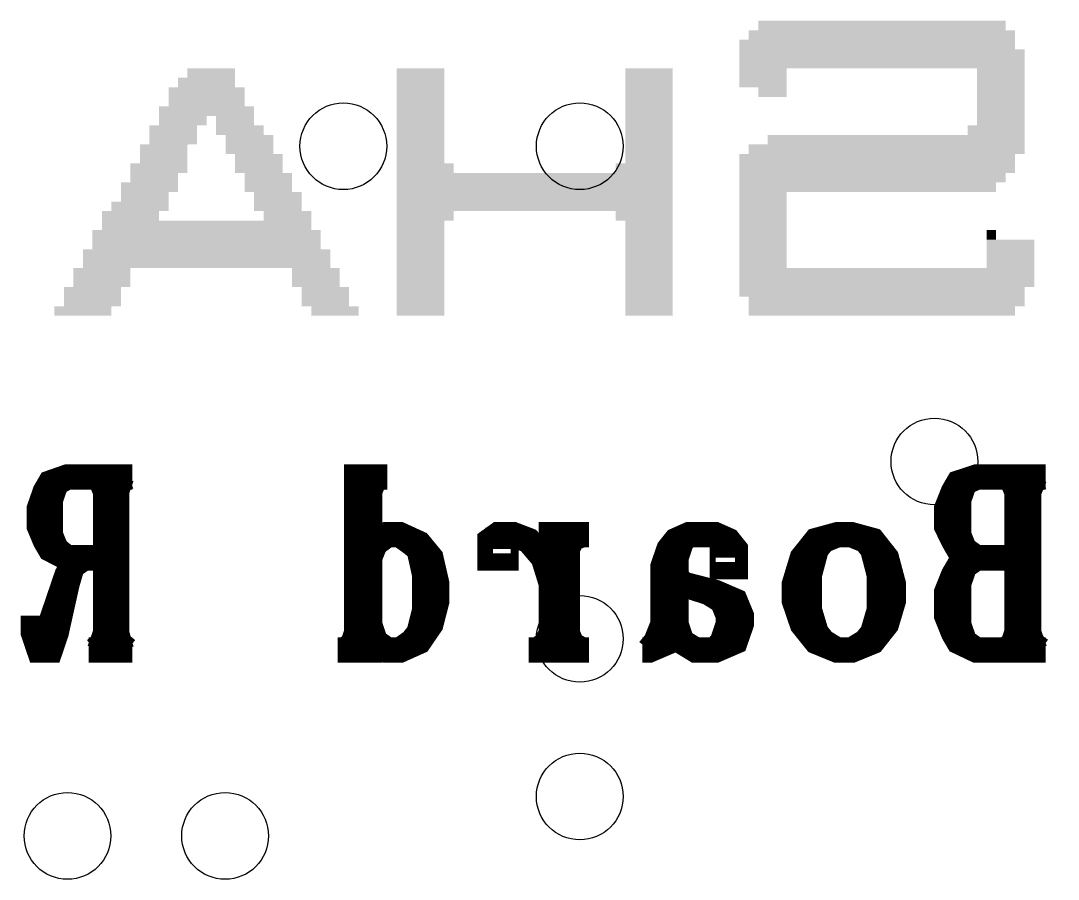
# Model space of a CAD drawing. Extents: x -2.6 to 72.5, y -0.1 to 95.
# Drawn here: x 32.95 to 39.54, y 22.73 to 28.17 of the extents above; entities that cross this region are included whole.
import ezdxf

# ---------------------------------------------------------------- set-up
doc = ezdxf.new("R2010")
doc.units = 0
doc.layers.get('0').update_dxf_attribs({"linetype": 'CONTINUOUS'})
doc.layers.add('03_ASSY2_GBR', color=1, linetype='CONTINUOUS')

# ---------------------------------------------------------------- blocks, each defined once
blk = doc.blocks.new('ROUND_139')
blk.add_circle((0, 0), 0.275)

msp = doc.modelspace()

# ---------------------------------------------------------------- linework, layer by layer
at = {"layer": '03_ASSY2_GBR', "const_width": 0.16093}
for points in [[(33.661, 25.276), (33.247, 25.276), (33.141, 25.239), (33.109, 25.184), (33.071, 25.075), (33.071, 24.965), (33.109, 24.874), (33.141, 24.819), (33.247, 24.764), (33.492, 24.764)], [(33.247, 25.276), (33.178, 25.239), (33.141, 25.13), (33.141, 24.91), (33.178, 24.819), (33.247, 24.764)], [(33.423, 25.276), (33.492, 25.239)], [(33.454, 25.276), (33.492, 25.184)], [(33.492, 25.276), (33.492, 24.179)], [(33.561, 25.276), (33.561, 24.179)], [(33.63, 25.276), (33.561, 25.239)], [(33.592, 25.276), (33.561, 25.184)], [(35.166, 25.276), (35.166, 24.179), (34.965, 24.179)], [(35.279, 25.276), (35.084, 25.276), (35.084, 24.179)], [(35.241, 25.276), (35.166, 25.239)], [(35.203, 25.276), (35.166, 25.184)], [(39.455, 25.276), (39.016, 25.276), (38.903, 25.239), (38.871, 25.184), (38.827, 25.075), (38.827, 24.965), (38.871, 24.874), (38.903, 24.819), (39.016, 24.764)], [(39.016, 25.276), (38.94, 25.239), (38.903, 25.13), (38.903, 24.91), (38.94, 24.819), (39.016, 24.764)], [(39.198, 25.276), (39.273, 25.239)], [(39.235, 25.276), (39.273, 25.184)], [(39.273, 25.276), (39.273, 24.179)], [(39.348, 25.276), (39.348, 24.179)], [(39.424, 25.276), (39.348, 25.239)], [(39.386, 25.276), (39.348, 25.184)], [(33.523, 25.239), (33.523, 24.233)], [(35.122, 25.239), (35.122, 24.233)], [(39.311, 25.239), (39.311, 24.233)], [(33.141, 25.184), (33.109, 25.075), (33.109, 24.965), (33.141, 24.874)], [(38.903, 25.184), (38.871, 25.075), (38.871, 24.965), (38.903, 24.874)], [(35.166, 24.764), (35.203, 24.855), (35.279, 24.91), (35.36, 24.91), (35.48, 24.855), (35.555, 24.764), (35.593, 24.599), (35.593, 24.49), (35.555, 24.343), (35.48, 24.233), (35.36, 24.179), (35.279, 24.179), (35.203, 24.233), (35.166, 24.343)], [(35.36, 24.91), (35.436, 24.855), (35.48, 24.819), (35.517, 24.654), (35.517, 24.435), (35.48, 24.288), (35.436, 24.233), (35.36, 24.179)], [(35.981, 24.819), (35.981, 24.874), (36.031, 24.874), (36.031, 24.764), (35.931, 24.764), (35.931, 24.874), (35.981, 24.91), (36.081, 24.91), (36.175, 24.874), (36.269, 24.764), (36.32, 24.599)], [(36.558, 24.91), (36.32, 24.91), (36.32, 24.179)], [(36.37, 24.874), (36.37, 24.233)], [(36.42, 24.91), (36.42, 24.179)], [(36.514, 24.91), (36.42, 24.874)], [(36.464, 24.91), (36.42, 24.819)], [(37.191, 24.91), (37.147, 24.874), (37.11, 24.764), (37.11, 24.343), (37.066, 24.233), (36.94, 24.179), (36.896, 24.179)], [(37.442, 24.764), (37.442, 24.819), (37.405, 24.819), (37.405, 24.709), (37.486, 24.709), (37.486, 24.819), (37.442, 24.874), (37.361, 24.91), (37.191, 24.91), (37.11, 24.874), (37.066, 24.819), (37.028, 24.709), (37.028, 24.343), (36.984, 24.233), (36.94, 24.179)], [(38.226, 24.91), (38.358, 24.874), (38.445, 24.764), (38.489, 24.599), (38.489, 24.49), (38.445, 24.343), (38.358, 24.233), (38.226, 24.179), (38.132, 24.179), (38, 24.233), (37.912, 24.343), (37.862, 24.49), (37.862, 24.599), (37.912, 24.764), (38, 24.874), (38.132, 24.91), (38.226, 24.91)], [(38.132, 24.179), (38.044, 24.233), (38, 24.288), (37.956, 24.435), (37.956, 24.654), (38, 24.819), (38.044, 24.874), (38.132, 24.91)], [(38.226, 24.91), (38.314, 24.874), (38.358, 24.819), (38.401, 24.654), (38.401, 24.435), (38.358, 24.288), (38.314, 24.233), (38.226, 24.179)], [(37.11, 24.819), (37.066, 24.709), (37.066, 24.343), (37.028, 24.233)], [(33.354, 24.764), (33.279, 24.709), (33.247, 24.599), (33.178, 24.288), (33.141, 24.179), (33.071, 24.179), (33.034, 24.288), (33.034, 24.398)], [(35.517, 24.764), (35.555, 24.654), (35.555, 24.435), (35.517, 24.343)], [(37.956, 24.343), (37.912, 24.435), (37.912, 24.654), (37.956, 24.764)], [(38.401, 24.764), (38.445, 24.654), (38.445, 24.435), (38.401, 24.343)], [(39.273, 24.764), (39.016, 24.764), (38.903, 24.709), (38.871, 24.654), (38.827, 24.544), (38.827, 24.398), (38.871, 24.288), (38.903, 24.233), (39.016, 24.179), (39.455, 24.179)], [(39.016, 24.764), (38.94, 24.709), (38.903, 24.599), (38.903, 24.343), (38.94, 24.233), (39.016, 24.179)], [(33.279, 24.709), (33.247, 24.654), (33.141, 24.343), (33.109, 24.288), (33.071, 24.288), (33.034, 24.343)], [(37.11, 24.654), (37.147, 24.599), (37.361, 24.544), (37.486, 24.49), (37.524, 24.398), (37.524, 24.343), (37.486, 24.233), (37.361, 24.179), (37.235, 24.179), (37.147, 24.233), (37.11, 24.343)], [(38.903, 24.654), (38.871, 24.544), (38.871, 24.398), (38.903, 24.288)], [(37.147, 24.599), (37.317, 24.544), (37.405, 24.49), (37.442, 24.398), (37.442, 24.343), (37.405, 24.233), (37.361, 24.179)], [(37.442, 24.49), (37.486, 24.398), (37.486, 24.343), (37.442, 24.233)], [(33.178, 24.398), (33.141, 24.288), (33.109, 24.233), (33.071, 24.233)], [(33.492, 24.288), (33.454, 24.179)], [(33.561, 24.288), (33.592, 24.179)], [(35.084, 24.288), (35.047, 24.179)], [(36.32, 24.288), (36.269, 24.179)], [(36.42, 24.288), (36.464, 24.179)], [(39.273, 24.288), (39.235, 24.179)], [(39.348, 24.288), (39.386, 24.179)], [(33.492, 24.233), (33.423, 24.179)], [(33.561, 24.233), (33.63, 24.179)], [(35.084, 24.233), (35.009, 24.179)], [(36.32, 24.233), (36.226, 24.179)], [(36.42, 24.233), (36.514, 24.179)], [(39.273, 24.233), (39.198, 24.179)], [(39.348, 24.233), (39.424, 24.179)], [(33.661, 24.179), (33.385, 24.179)], [(36.558, 24.179), (36.175, 24.179)]]:
    msp.add_lwpolyline(points, dxfattribs=at)
at = {"layer": '03_ASSY2_GBR'}
for points in [[(37.63202, 28.170946), (37.632054, 28.17098), (39.20098, 28.170946), (39.200946, 28.17098)], [(37.63202, 28.170926), (37.63202, 28.170946), (39.201, 28.170926), (39.20098, 28.170946)], [(37.63202, 28.110128), (37.63202, 28.170926), (39.20098, 28.110128), (39.201, 28.170926)], [(37.632054, 28.17098), (37.632074, 28.171), (39.200946, 28.17098), (37.632074, 28.171)], [(37.57202, 28.109946), (37.572054, 28.10998), (39.26198, 28.109946), (39.261946, 28.10998)], [(37.57202, 28.109926), (37.57202, 28.109946), (39.262, 28.109926), (39.26198, 28.109946)], [(37.57202, 28.050128), (37.57202, 28.109926), (39.262, 28.050128), (39.262, 28.109926)], [(37.572054, 28.10998), (37.572074, 28.11), (39.261946, 28.10998), (39.201108, 28.11)], [(37.631892, 28.11), (37.63202, 28.110128), (39.201108, 28.11), (39.20098, 28.110128)], [(37.51202, 28.049946), (37.512054, 28.04998), (39.261998, 28.049946), (39.262, 28.04998)], [(37.51202, 27.990128), (37.51202, 28.049946), (39.26198, 27.990128), (39.261998, 28.049946)], [(37.512054, 28.04998), (37.512074, 28.05), (39.262, 28.04998), (39.262, 28.05)], [(37.571892, 28.05), (37.57202, 28.050128), (39.262, 28.05), (39.262, 28.050128)], [(37.51202, 27.99), (37.51202, 27.990128), (39.262108, 27.99), (39.26198, 27.990128)], [(37.51202, 27.98998), (37.51202, 27.99), (39.321946, 27.98998), (39.262108, 27.99)], [(37.51202, 27.989926), (37.51202, 27.98998), (39.322, 27.989926), (39.321946, 27.98998)], [(37.51202, 27.929), (37.51202, 27.989926), (39.322, 27.929), (39.322, 27.989926)], [(37.51202, 27.92898), (37.51202, 27.929), (39.322, 27.92898), (39.322, 27.929)], [(37.51202, 27.869), (37.51202, 27.92898), (39.322, 27.869), (39.322, 27.92898)], [(34.01102, 27.868946), (34.011054, 27.86898), (34.31298, 27.868946), (34.312946, 27.86898)], [(34.01102, 27.868926), (34.01102, 27.868946), (34.313, 27.868926), (34.31298, 27.868946)], [(34.01102, 27.809128), (34.01102, 27.868926), (34.313, 27.809128), (34.313, 27.868926)], [(34.011054, 27.86898), (34.011074, 27.869), (34.312946, 27.86898), (34.011074, 27.869)], [(35.33902, 27.868946), (35.339054, 27.86898), (35.64098, 27.868946), (35.640946, 27.86898)], [(35.33902, 27.868926), (35.33902, 27.868946), (35.641, 27.868926), (35.64098, 27.868946)], [(35.33902, 27.809), (35.33902, 27.868926), (35.641, 27.809), (35.641, 27.868926)], [(35.339054, 27.86898), (35.339074, 27.869), (35.640946, 27.86898), (35.339074, 27.869)], [(36.78802, 27.868946), (36.788054, 27.86898), (37.08898, 27.868946), (37.088946, 27.86898)], [(36.78802, 27.868926), (36.78802, 27.868946), (37.089, 27.868926), (37.08898, 27.868946)], [(36.78802, 27.809), (36.78802, 27.868926), (37.089, 27.809), (37.089, 27.868926)], [(36.788054, 27.86898), (36.788074, 27.869), (37.088946, 27.86898), (36.788074, 27.869)], [(37.51202, 27.86898), (37.51202, 27.869), (37.813128, 27.86898), (39.019892, 27.869)], [(37.51202, 27.868852), (37.51202, 27.86898), (37.813, 27.868852), (37.813128, 27.86898)], [(37.51202, 27.809), (37.51202, 27.868852), (37.813, 27.809), (37.813, 27.868852)], [(39.019912, 27.86898), (39.019892, 27.869), (39.322, 27.86898), (39.322, 27.869)], [(39.02002, 27.868872), (39.019912, 27.86898), (39.322, 27.868872), (39.322, 27.86898)], [(39.02002, 27.809), (39.02002, 27.868872), (39.322, 27.809), (39.322, 27.868872)], [(33.95102, 27.808946), (33.951054, 27.80898), (34.312998, 27.808946), (34.313, 27.80898)], [(33.95102, 27.748128), (33.95102, 27.808946), (34.31298, 27.748128), (34.312998, 27.808946)], [(33.951054, 27.80898), (33.951074, 27.809), (34.313, 27.80898), (34.313, 27.809)], [(34.010892, 27.809), (34.01102, 27.809128), (34.313, 27.809), (34.313, 27.809128)], [(35.33902, 27.80898), (35.33902, 27.809), (35.641, 27.80898), (35.641, 27.809)], [(35.33902, 27.748), (35.33902, 27.80898), (35.641, 27.748), (35.641, 27.80898)], [(36.78802, 27.80898), (36.78802, 27.809), (37.089, 27.80898), (37.089, 27.809)], [(36.78802, 27.748), (36.78802, 27.80898), (37.089, 27.748), (37.089, 27.80898)], [(37.51202, 27.80898), (37.51202, 27.809), (37.813, 27.80898), (37.813, 27.809)], [(37.51202, 27.748054), (37.51202, 27.80898), (37.813, 27.748054), (37.813, 27.80898)], [(39.02002, 27.80898), (39.02002, 27.809), (39.322, 27.80898), (39.322, 27.809)], [(39.02002, 27.748), (39.02002, 27.80898), (39.322, 27.748), (39.322, 27.80898)], [(33.89102, 27.747946), (33.891054, 27.74798), (34.37398, 27.747946), (34.373946, 27.74798)], [(33.89102, 27.747926), (33.89102, 27.747946), (34.374, 27.747926), (34.37398, 27.747946)], [(33.89102, 27.688), (33.89102, 27.747926), (34.374, 27.688), (34.374, 27.747926)], [(33.891054, 27.74798), (33.891074, 27.748), (34.373946, 27.74798), (34.313108, 27.748)], [(33.950892, 27.748), (33.95102, 27.748128), (34.313108, 27.748), (34.31298, 27.748128)], [(35.33902, 27.74798), (35.33902, 27.748), (35.641, 27.74798), (35.641, 27.748)], [(35.33902, 27.688), (35.33902, 27.74798), (35.641, 27.688), (35.641, 27.74798)], [(36.78802, 27.74798), (36.78802, 27.748), (37.089, 27.74798), (37.089, 27.748)], [(36.78802, 27.688), (36.78802, 27.74798), (37.089, 27.688), (37.089, 27.74798)], [(37.512074, 27.748), (37.51202, 27.748054), (37.813, 27.748), (37.813, 27.748054)], [(37.631912, 27.74798), (37.631892, 27.748), (37.813, 27.74798), (37.813, 27.748)], [(37.63202, 27.747872), (37.631912, 27.74798), (37.812998, 27.747872), (37.813, 27.74798)], [(37.63202, 27.688054), (37.63202, 27.747872), (37.81298, 27.688054), (37.812998, 27.747872)], [(39.02002, 27.74798), (39.02002, 27.748), (39.322, 27.74798), (39.322, 27.748)], [(39.02002, 27.688), (39.02002, 27.74798), (39.322, 27.688), (39.322, 27.74798)], [(33.89102, 27.68798), (33.89102, 27.688), (34.374, 27.68798), (34.374, 27.688)], [(33.89102, 27.628128), (33.89102, 27.68798), (34.37398, 27.628128), (34.374, 27.68798)], [(35.33902, 27.68798), (35.33902, 27.688), (35.641, 27.68798), (35.641, 27.688)], [(35.33902, 27.628), (35.33902, 27.68798), (35.641, 27.628), (35.641, 27.68798)], [(36.78802, 27.68798), (36.78802, 27.688), (37.089, 27.68798), (37.089, 27.688)], [(36.78802, 27.628), (36.78802, 27.68798), (37.089, 27.628), (37.089, 27.68798)], [(37.632074, 27.688), (37.63202, 27.688054), (37.812926, 27.688), (37.81298, 27.688054)], [(39.02002, 27.68798), (39.02002, 27.688), (39.322, 27.68798), (39.322, 27.688)], [(39.02002, 27.628), (39.02002, 27.68798), (39.322, 27.628), (39.322, 27.68798)], [(33.83002, 27.627946), (33.830054, 27.62798), (34.43398, 27.627946), (34.433946, 27.62798)], [(33.83002, 27.627926), (33.83002, 27.627946), (34.434, 27.627926), (34.43398, 27.627946)], [(33.83002, 27.567), (33.83002, 27.627926), (34.434, 27.567), (34.434, 27.627926)], [(33.830054, 27.62798), (33.830074, 27.628), (34.433946, 27.62798), (34.374108, 27.628)], [(33.890892, 27.628), (33.89102, 27.628128), (34.374108, 27.628), (34.37398, 27.628128)], [(35.33902, 27.62798), (35.33902, 27.628), (35.641, 27.62798), (35.641, 27.628)], [(35.33902, 27.567), (35.33902, 27.62798), (35.641, 27.567), (35.641, 27.62798)], [(36.78802, 27.62798), (36.78802, 27.628), (37.089, 27.62798), (37.089, 27.628)], [(36.78802, 27.567), (36.78802, 27.62798), (37.089, 27.567), (37.089, 27.62798)], [(39.02002, 27.62798), (39.02002, 27.628), (39.322, 27.62798), (39.322, 27.628)], [(39.02002, 27.567), (39.02002, 27.62798), (39.322, 27.567), (39.322, 27.62798)], [(33.83002, 27.56698), (33.83002, 27.567), (34.132128, 27.56698), (34.191892, 27.567)], [(33.83002, 27.566852), (33.83002, 27.56698), (34.132, 27.566852), (34.132128, 27.56698)], [(33.83002, 27.507128), (33.83002, 27.566852), (34.13198, 27.507128), (34.132, 27.566852)], [(34.191912, 27.56698), (34.191892, 27.567), (34.434, 27.56698), (34.434, 27.567)], [(34.19202, 27.566872), (34.191912, 27.56698), (34.433998, 27.566872), (34.434, 27.56698)], [(34.19202, 27.507128), (34.19202, 27.566872), (34.43398, 27.507128), (34.433998, 27.566872)], [(35.33902, 27.56698), (35.33902, 27.567), (35.641, 27.56698), (35.641, 27.567)], [(35.33902, 27.507), (35.33902, 27.56698), (35.641, 27.507), (35.641, 27.56698)], [(36.78802, 27.56698), (36.78802, 27.567), (37.089, 27.56698), (37.089, 27.567)], [(36.78802, 27.507), (36.78802, 27.56698), (37.089, 27.507), (37.089, 27.56698)], [(39.02002, 27.56698), (39.02002, 27.567), (39.322, 27.56698), (39.322, 27.567)], [(39.02002, 27.507128), (39.02002, 27.56698), (39.322, 27.507128), (39.322, 27.56698)], [(33.77002, 27.506946), (33.770054, 27.50698), (34.072094, 27.506946), (34.072128, 27.50698)], [(33.77002, 27.506852), (33.77002, 27.506946), (34.072, 27.506852), (34.072094, 27.506946)], [(33.77002, 27.447), (33.77002, 27.506852), (34.072, 27.447), (34.072, 27.506852)], [(33.77002, 27.44698), (33.77002, 27.447), (34.072, 27.44698), (34.072, 27.447)], [(33.77002, 27.386128), (33.77002, 27.44698), (34.07198, 27.386128), (34.072, 27.44698)], [(33.770054, 27.50698), (33.770074, 27.507), (34.072128, 27.50698), (34.131926, 27.507)], [(33.829892, 27.507), (33.829946, 27.507054), (34.131926, 27.507), (34.13198, 27.507054)], [(33.829946, 27.507054), (33.83002, 27.507128), (34.13198, 27.507054), (34.13198, 27.507128)], [(34.19202, 27.507), (34.19202, 27.507128), (34.434108, 27.507), (34.43398, 27.507128)], [(34.19202, 27.50698), (34.19202, 27.507), (34.493946, 27.50698), (34.434108, 27.507)], [(34.19202, 27.506926), (34.19202, 27.50698), (34.494, 27.506926), (34.493946, 27.50698)], [(34.19202, 27.447128), (34.19202, 27.506926), (34.49398, 27.447128), (34.494, 27.506926)], [(34.19202, 27.447054), (34.19202, 27.447128), (34.494054, 27.447054), (34.49398, 27.447128)], [(34.192074, 27.447), (34.19202, 27.447054), (34.494108, 27.447), (34.494054, 27.447054)], [(34.252912, 27.44698), (34.252892, 27.447), (34.554946, 27.44698), (34.494108, 27.447)], [(34.252966, 27.446926), (34.252912, 27.44698), (34.555, 27.446926), (34.554946, 27.44698)], [(34.25302, 27.446872), (34.252966, 27.446926), (34.555, 27.446872), (34.555, 27.446926)], [(34.25302, 27.386), (34.25302, 27.446872), (34.555, 27.386), (34.555, 27.446872)], [(35.33902, 27.50698), (35.33902, 27.507), (35.641, 27.50698), (35.641, 27.507)], [(35.33902, 27.447), (35.33902, 27.50698), (35.641, 27.447), (35.641, 27.50698)], [(35.33902, 27.44698), (35.33902, 27.447), (35.641, 27.44698), (35.641, 27.447)], [(35.33902, 27.386), (35.33902, 27.44698), (35.641, 27.386), (35.641, 27.44698)], [(36.78802, 27.50698), (36.78802, 27.507), (37.089, 27.50698), (37.089, 27.507)], [(36.78802, 27.447), (36.78802, 27.50698), (37.089, 27.447), (37.089, 27.50698)], [(36.78802, 27.44698), (36.78802, 27.447), (37.089, 27.44698), (37.089, 27.447)], [(36.78802, 27.386), (36.78802, 27.44698), (37.089, 27.386), (37.089, 27.44698)], [(37.69302, 27.446946), (37.693054, 27.44698), (39.322, 27.446946), (39.322, 27.44698)], [(37.69302, 27.386128), (37.69302, 27.446946), (39.322, 27.386128), (39.322, 27.446946)], [(37.693054, 27.44698), (37.693074, 27.447), (39.322, 27.44698), (39.322, 27.447)], [(38.959892, 27.447), (38.96002, 27.447128), (39.322, 27.447), (39.322, 27.447128)], [(38.96002, 27.506946), (38.960054, 27.50698), (39.322, 27.506946), (39.322, 27.50698)], [(38.96002, 27.447128), (38.96002, 27.506946), (39.322, 27.447128), (39.322, 27.506946)], [(38.960054, 27.50698), (38.960074, 27.507), (39.322, 27.50698), (39.322, 27.507)], [(39.019892, 27.507), (39.02002, 27.507128), (39.322, 27.507), (39.322, 27.507128)], [(33.71002, 27.385946), (33.710054, 27.38598), (34.011094, 27.385946), (34.011128, 27.38598)], [(33.71002, 27.385852), (33.71002, 27.385946), (34.011, 27.385852), (34.011094, 27.385946)], [(33.71002, 27.326), (33.71002, 27.385852), (34.011, 27.326), (34.011, 27.385852)], [(33.710054, 27.38598), (33.710074, 27.386), (34.011128, 27.38598), (34.071926, 27.386)], [(33.769892, 27.386), (33.769946, 27.386054), (34.071926, 27.386), (34.07198, 27.386054)], [(33.769946, 27.386054), (33.77002, 27.386128), (34.07198, 27.386054), (34.07198, 27.386128)], [(34.25302, 27.38598), (34.25302, 27.386), (34.555, 27.38598), (34.555, 27.386)], [(34.25302, 27.326128), (34.25302, 27.38598), (34.55498, 27.326128), (34.555, 27.38598)], [(35.33902, 27.38598), (35.33902, 27.386), (35.641, 27.38598), (35.641, 27.386)], [(35.33902, 27.326), (35.33902, 27.38598), (35.641, 27.326), (35.641, 27.38598)], [(36.78802, 27.38598), (36.78802, 27.386), (37.089, 27.38598), (37.089, 27.386)], [(36.78802, 27.326), (36.78802, 27.38598), (37.089, 27.326), (37.089, 27.38598)], [(37.57202, 27.385946), (37.572054, 27.38598), (39.321998, 27.385946), (39.322, 27.38598)], [(37.57202, 27.326128), (37.57202, 27.385946), (39.32198, 27.326128), (39.321998, 27.385946)], [(37.572054, 27.38598), (37.572074, 27.386), (39.322, 27.38598), (39.322, 27.386)], [(37.692892, 27.386), (37.69302, 27.386128), (39.322, 27.386), (39.322, 27.386128)], [(33.71002, 27.32598), (33.71002, 27.326), (34.011, 27.32598), (34.011, 27.326)], [(33.71002, 27.266128), (33.71002, 27.32598), (34.011, 27.266128), (34.011, 27.32598)], [(34.25302, 27.326054), (34.25302, 27.326128), (34.555054, 27.326054), (34.55498, 27.326128)], [(34.253074, 27.326), (34.25302, 27.326054), (34.555108, 27.326), (34.555054, 27.326054)], [(34.312912, 27.32598), (34.312892, 27.326), (34.614946, 27.32598), (34.555108, 27.326)], [(34.312966, 27.325926), (34.312912, 27.32598), (34.615, 27.325926), (34.614946, 27.32598)], [(34.31302, 27.325872), (34.312966, 27.325926), (34.615, 27.325872), (34.615, 27.325926)], [(34.31302, 27.266), (34.31302, 27.325872), (34.615, 27.266), (34.615, 27.325872)], [(35.33902, 27.32598), (35.33902, 27.326), (35.641, 27.32598), (35.641, 27.326)], [(35.33902, 27.266128), (35.33902, 27.32598), (35.64098, 27.266128), (35.641, 27.32598)], [(36.78802, 27.32598), (36.78802, 27.326), (37.089, 27.32598), (37.089, 27.326)], [(36.78802, 27.266128), (36.78802, 27.32598), (37.089, 27.266128), (37.089, 27.32598)], [(37.51202, 27.325946), (37.512054, 27.32598), (39.262094, 27.325946), (39.262128, 27.32598)], [(37.51202, 27.325852), (37.51202, 27.325946), (39.262, 27.325852), (39.262094, 27.325946)], [(37.51202, 27.266), (37.51202, 27.325852), (39.262, 27.266), (39.262, 27.325852)], [(37.512054, 27.32598), (37.512074, 27.326), (39.262128, 27.32598), (39.321926, 27.326)], [(37.571892, 27.326), (37.571946, 27.326054), (39.321926, 27.326), (39.32198, 27.326054)], [(37.571946, 27.326054), (37.57202, 27.326128), (39.32198, 27.326054), (39.32198, 27.326128)], [(33.64902, 27.265946), (33.649054, 27.26598), (34.010998, 27.265946), (34.011, 27.26598)], [(33.64902, 27.205054), (33.64902, 27.265946), (34.01098, 27.205054), (34.010998, 27.265946)], [(33.649054, 27.26598), (33.649074, 27.266), (34.011, 27.26598), (34.011, 27.266)], [(33.709892, 27.266), (33.71002, 27.266128), (34.011, 27.266), (34.011, 27.266128)], [(34.31302, 27.26598), (34.31302, 27.266), (34.615, 27.26598), (34.615, 27.266)], [(34.31302, 27.205128), (34.31302, 27.26598), (34.61498, 27.205128), (34.615, 27.26598)], [(35.33902, 27.266), (35.33902, 27.266128), (35.641108, 27.266), (35.64098, 27.266128)], [(35.33902, 27.26598), (35.33902, 27.266), (35.700946, 27.26598), (35.641108, 27.266)], [(35.33902, 27.265926), (35.33902, 27.26598), (35.701, 27.265926), (35.700946, 27.26598)], [(35.33902, 27.205128), (35.33902, 27.265926), (35.70098, 27.205128), (35.701, 27.265926)], [(36.72702, 27.265946), (36.727054, 27.26598), (37.089, 27.265946), (37.089, 27.26598)], [(36.72702, 27.205128), (36.72702, 27.265946), (37.089, 27.205128), (37.089, 27.265946)], [(36.727054, 27.26598), (36.727074, 27.266), (37.089, 27.26598), (37.089, 27.266)], [(36.787892, 27.266), (36.78802, 27.266128), (37.089, 27.266), (37.089, 27.266128)], [(37.51202, 27.26598), (37.51202, 27.266), (39.262, 27.26598), (39.262, 27.266)], [(37.51202, 27.205054), (37.51202, 27.26598), (39.26198, 27.205054), (39.262, 27.26598)], [(33.64902, 27.205), (33.64902, 27.205054), (34.010926, 27.205), (34.01098, 27.205054)], [(33.64902, 27.20498), (33.64902, 27.205), (33.951128, 27.20498), (34.010926, 27.205)], [(33.64902, 27.204852), (33.64902, 27.20498), (33.951, 27.204852), (33.951128, 27.20498)], [(33.64902, 27.145128), (33.64902, 27.204852), (33.951, 27.145128), (33.951, 27.204852)], [(34.31302, 27.205054), (34.31302, 27.205128), (34.615054, 27.205054), (34.61498, 27.205128)], [(34.313074, 27.205), (34.31302, 27.205054), (34.615108, 27.205), (34.615054, 27.205054)], [(34.373912, 27.20498), (34.373892, 27.205), (34.674946, 27.20498), (34.615108, 27.205)], [(34.373966, 27.204926), (34.373912, 27.20498), (34.675, 27.204926), (34.674946, 27.20498)], [(34.37402, 27.204872), (34.373966, 27.204926), (34.675, 27.204872), (34.675, 27.204926)], [(34.37402, 27.145), (34.37402, 27.204872), (34.675, 27.145), (34.675, 27.204872)], [(35.33902, 27.205), (35.33902, 27.205128), (35.701108, 27.205), (35.70098, 27.205128)], [(35.33902, 27.20498), (35.33902, 27.205), (37.089, 27.20498), (37.089, 27.205)], [(35.33902, 27.145), (35.33902, 27.20498), (37.089, 27.145), (37.089, 27.20498)], [(36.726892, 27.205), (36.72702, 27.205128), (37.089, 27.205), (37.089, 27.205128)], [(37.51202, 27.205), (37.51202, 27.205054), (39.261926, 27.205), (39.26198, 27.205054)], [(37.51202, 27.20498), (37.51202, 27.205), (39.201128, 27.20498), (39.261926, 27.205)], [(37.51202, 27.204852), (37.51202, 27.20498), (39.201, 27.204852), (39.201128, 27.20498)], [(37.51202, 27.145054), (37.51202, 27.204852), (39.20098, 27.145054), (39.201, 27.204852)], [(33.58902, 27.144946), (33.589054, 27.14498), (33.950998, 27.144946), (33.951, 27.14498)], [(33.58902, 27.085054), (33.58902, 27.144946), (33.95098, 27.085054), (33.950998, 27.144946)], [(33.589054, 27.14498), (33.589074, 27.145), (33.951, 27.14498), (33.951, 27.145)], [(33.648892, 27.145), (33.64902, 27.145128), (33.951, 27.145), (33.951, 27.145128)], [(34.37402, 27.14498), (34.37402, 27.145), (34.675, 27.14498), (34.675, 27.145)], [(34.37402, 27.085128), (34.37402, 27.14498), (34.67498, 27.085128), (34.675, 27.14498)], [(35.33902, 27.14498), (35.33902, 27.145), (37.089, 27.14498), (37.089, 27.145)], [(35.33902, 27.085), (35.33902, 27.14498), (37.089, 27.085), (37.089, 27.14498)], [(37.51202, 27.145), (37.51202, 27.145054), (39.200926, 27.145), (39.20098, 27.145054)], [(37.51202, 27.14498), (37.51202, 27.145), (39.141128, 27.14498), (39.200926, 27.145)], [(37.51202, 27.144852), (37.51202, 27.14498), (39.141, 27.144852), (39.141128, 27.14498)], [(37.51202, 27.085054), (37.51202, 27.144852), (39.14098, 27.085054), (39.141, 27.144852)], [(33.58902, 27.085), (33.58902, 27.085054), (33.950926, 27.085), (33.95098, 27.085054)], [(33.58902, 27.08498), (33.58902, 27.085), (33.891128, 27.08498), (33.950926, 27.085)], [(33.58902, 27.084852), (33.58902, 27.08498), (33.891, 27.084852), (33.891128, 27.08498)], [(33.58902, 27.024128), (33.58902, 27.084852), (33.891, 27.024128), (33.891, 27.084852)], [(34.37402, 27.085054), (34.37402, 27.085128), (34.675054, 27.085054), (34.67498, 27.085128)], [(34.374074, 27.085), (34.37402, 27.085054), (34.675108, 27.085), (34.675054, 27.085054)], [(34.433912, 27.08498), (34.433892, 27.085), (34.735946, 27.08498), (34.675108, 27.085)], [(34.433966, 27.084926), (34.433912, 27.08498), (34.736, 27.084926), (34.735946, 27.08498)], [(34.43402, 27.084872), (34.433966, 27.084926), (34.736, 27.084872), (34.736, 27.084926)], [(34.43402, 27.024), (34.43402, 27.084872), (34.736, 27.024), (34.736, 27.084872)], [(35.33902, 27.08498), (35.33902, 27.085), (37.089, 27.08498), (37.089, 27.085)], [(35.33902, 27.024), (35.33902, 27.08498), (37.089, 27.024), (37.089, 27.08498)], [(37.51202, 27.085), (37.51202, 27.085054), (39.140926, 27.085), (39.14098, 27.085054)], [(37.51202, 27.08498), (37.51202, 27.085), (37.813128, 27.08498), (39.140926, 27.085)], [(37.51202, 27.084852), (37.51202, 27.08498), (37.813, 27.084852), (37.813128, 27.08498)], [(37.51202, 27.024), (37.51202, 27.084852), (37.813, 27.024), (37.813, 27.084852)], [(33.52902, 27.023946), (33.529054, 27.02398), (33.890998, 27.023946), (33.891, 27.02398)], [(33.52902, 26.964128), (33.52902, 27.023946), (33.89098, 26.964128), (33.890998, 27.023946)], [(33.529054, 27.02398), (33.529074, 27.024), (33.891, 27.02398), (33.891, 27.024)], [(33.588892, 27.024), (33.58902, 27.024128), (33.891, 27.024), (33.891, 27.024128)], [(34.43402, 27.02398), (34.43402, 27.024), (34.736, 27.02398), (34.736, 27.024)], [(34.43402, 26.964128), (34.43402, 27.02398), (34.73598, 26.964128), (34.736, 27.02398)], [(35.33902, 27.02398), (35.33902, 27.024), (37.089, 27.02398), (37.089, 27.024)], [(35.33902, 26.964), (35.33902, 27.02398), (37.089, 26.964), (37.089, 27.02398)], [(37.51202, 27.02398), (37.51202, 27.024), (37.813, 27.02398), (37.813, 27.024)], [(37.51202, 26.964), (37.51202, 27.02398), (37.813, 26.964), (37.813, 27.02398)], [(33.46802, 26.963946), (33.468054, 26.96398), (33.830094, 26.963946), (33.830128, 26.96398)], [(33.46802, 26.963852), (33.46802, 26.963946), (33.83, 26.963852), (33.830094, 26.963946)], [(33.46802, 26.903128), (33.46802, 26.963852), (33.82998, 26.903128), (33.83, 26.963852)], [(33.468054, 26.96398), (33.468074, 26.964), (33.830128, 26.96398), (33.890926, 26.964)], [(33.528892, 26.964), (33.528946, 26.964054), (33.890926, 26.964), (33.89098, 26.964054)], [(33.528946, 26.964054), (33.52902, 26.964128), (33.89098, 26.964054), (33.89098, 26.964128)], [(34.43402, 26.964054), (34.43402, 26.964128), (34.736054, 26.964054), (34.73598, 26.964128)], [(34.434074, 26.964), (34.43402, 26.964054), (34.736108, 26.964), (34.736054, 26.964054)], [(34.493912, 26.96398), (34.493892, 26.964), (34.795946, 26.96398), (34.736108, 26.964)], [(34.493966, 26.963926), (34.493912, 26.96398), (34.796, 26.963926), (34.795946, 26.96398)], [(34.49402, 26.963872), (34.493966, 26.963926), (34.796, 26.963872), (34.796, 26.963926)], [(34.49402, 26.903128), (34.49402, 26.963872), (34.796, 26.903128), (34.796, 26.963872)], [(35.33902, 26.96398), (35.33902, 26.964), (35.701128, 26.96398), (36.726892, 26.964)], [(35.33902, 26.963852), (35.33902, 26.96398), (35.701, 26.963852), (35.701128, 26.96398)], [(35.33902, 26.903054), (35.33902, 26.963852), (35.70098, 26.903054), (35.701, 26.963852)], [(36.726912, 26.96398), (36.726892, 26.964), (37.089, 26.96398), (37.089, 26.964)], [(36.72702, 26.963872), (36.726912, 26.96398), (37.089, 26.963872), (37.089, 26.96398)], [(36.72702, 26.903054), (36.72702, 26.963872), (37.089, 26.903054), (37.089, 26.963872)], [(37.51202, 26.96398), (37.51202, 26.964), (37.813, 26.96398), (37.813, 26.964)], [(37.51202, 26.903), (37.51202, 26.96398), (37.813, 26.903), (37.813, 26.96398)], [(33.46802, 26.903), (33.46802, 26.903128), (33.830108, 26.903), (33.82998, 26.903128)], [(33.46802, 26.90298), (33.46802, 26.903), (34.796, 26.90298), (34.796, 26.903)], [(33.46802, 26.843128), (33.46802, 26.90298), (34.79598, 26.843128), (34.796, 26.90298)], [(34.493892, 26.903), (34.49402, 26.903128), (34.796, 26.903), (34.796, 26.903128)], [(35.33902, 26.903), (35.33902, 26.903054), (35.700926, 26.903), (35.70098, 26.903054)], [(35.33902, 26.90298), (35.33902, 26.903), (35.641128, 26.90298), (35.700926, 26.903)], [(35.33902, 26.902852), (35.33902, 26.90298), (35.641, 26.902852), (35.641128, 26.90298)], [(35.33902, 26.843), (35.33902, 26.902852), (35.641, 26.843), (35.641, 26.902852)], [(36.727074, 26.903), (36.72702, 26.903054), (37.089, 26.903), (37.089, 26.903054)], [(36.787912, 26.90298), (36.787892, 26.903), (37.089, 26.90298), (37.089, 26.903)], [(36.78802, 26.902872), (36.787912, 26.90298), (37.089, 26.902872), (37.089, 26.90298)], [(36.78802, 26.843), (36.78802, 26.902872), (37.089, 26.843), (37.089, 26.902872)], [(37.51202, 26.90298), (37.51202, 26.903), (37.813, 26.90298), (37.813, 26.903)], [(37.51202, 26.843), (37.51202, 26.90298), (37.813, 26.843), (37.813, 26.90298)], [(33.40802, 26.842946), (33.408054, 26.84298), (34.85598, 26.842946), (34.855946, 26.84298)], [(33.40802, 26.842926), (33.40802, 26.842946), (34.856, 26.842926), (34.85598, 26.842946)], [(33.40802, 26.783), (33.40802, 26.842926), (34.856, 26.783), (34.856, 26.842926)], [(33.408054, 26.84298), (33.408074, 26.843), (34.855946, 26.84298), (34.796108, 26.843)], [(33.467892, 26.843), (33.46802, 26.843128), (34.796108, 26.843), (34.79598, 26.843128)], [(35.33902, 26.84298), (35.33902, 26.843), (35.641, 26.84298), (35.641, 26.843)], [(35.33902, 26.783), (35.33902, 26.84298), (35.641, 26.783), (35.641, 26.84298)], [(36.78802, 26.84298), (36.78802, 26.843), (37.089, 26.84298), (37.089, 26.843)], [(36.78802, 26.783), (36.78802, 26.84298), (37.089, 26.783), (37.089, 26.84298)], [(37.51202, 26.84298), (37.51202, 26.843), (37.813, 26.84298), (37.813, 26.843)], [(37.51202, 26.783), (37.51202, 26.84298), (37.813, 26.783), (37.813, 26.84298)], [(39.08102, 26.842946), (39.081054, 26.84298), (39.14098, 26.842946), (39.140946, 26.84298)], [(39.08102, 26.842926), (39.08102, 26.842946), (39.141, 26.842926), (39.14098, 26.842946)], [(39.08102, 26.783128), (39.08102, 26.842926), (39.14098, 26.783128), (39.141, 26.842926)], [(39.081054, 26.84298), (39.081074, 26.843), (39.140946, 26.84298), (39.081074, 26.843)], [(33.40802, 26.78298), (33.40802, 26.783), (34.856, 26.78298), (34.856, 26.783)], [(33.40802, 26.722128), (33.40802, 26.78298), (34.85598, 26.722128), (34.856, 26.78298)], [(35.33902, 26.78298), (35.33902, 26.783), (35.641, 26.78298), (35.641, 26.783)], [(35.33902, 26.722), (35.33902, 26.78298), (35.641, 26.722), (35.641, 26.78298)], [(36.78802, 26.78298), (36.78802, 26.783), (37.089, 26.78298), (37.089, 26.783)], [(36.78802, 26.722), (36.78802, 26.78298), (37.089, 26.722), (37.089, 26.78298)], [(37.51202, 26.78298), (37.51202, 26.783), (37.813, 26.78298), (37.813, 26.783)], [(37.51202, 26.722), (37.51202, 26.78298), (37.813, 26.722), (37.813, 26.78298)], [(39.08102, 26.783), (39.08102, 26.783128), (39.141108, 26.783), (39.14098, 26.783128)], [(39.08102, 26.78298), (39.08102, 26.783), (39.382946, 26.78298), (39.141108, 26.783)], [(39.08102, 26.782926), (39.08102, 26.78298), (39.383, 26.782926), (39.382946, 26.78298)], [(39.08102, 26.722), (39.08102, 26.782926), (39.383, 26.722), (39.383, 26.782926)], [(33.34802, 26.721946), (33.348054, 26.72198), (34.91698, 26.721946), (34.916946, 26.72198)], [(33.34802, 26.721926), (33.34802, 26.721946), (34.917, 26.721926), (34.91698, 26.721946)], [(33.34802, 26.662), (33.34802, 26.721926), (34.917, 26.662), (34.917, 26.721926)], [(33.34802, 26.66198), (33.34802, 26.662), (34.917, 26.66198), (34.917, 26.662)], [(33.34802, 26.602128), (33.34802, 26.66198), (34.91698, 26.602128), (34.917, 26.66198)], [(33.348054, 26.72198), (33.348074, 26.722), (34.916946, 26.72198), (34.856108, 26.722)], [(33.407892, 26.722), (33.40802, 26.722128), (34.856108, 26.722), (34.85598, 26.722128)], [(35.33902, 26.72198), (35.33902, 26.722), (35.641, 26.72198), (35.641, 26.722)], [(35.33902, 26.662), (35.33902, 26.72198), (35.641, 26.662), (35.641, 26.72198)], [(35.33902, 26.66198), (35.33902, 26.662), (35.641, 26.66198), (35.641, 26.662)], [(35.33902, 26.602), (35.33902, 26.66198), (35.641, 26.602), (35.641, 26.66198)], [(36.78802, 26.72198), (36.78802, 26.722), (37.089, 26.72198), (37.089, 26.722)], [(36.78802, 26.662), (36.78802, 26.72198), (37.089, 26.662), (37.089, 26.72198)], [(36.78802, 26.66198), (36.78802, 26.662), (37.089, 26.66198), (37.089, 26.662)], [(36.78802, 26.602), (36.78802, 26.66198), (37.089, 26.602), (37.089, 26.66198)], [(37.51202, 26.72198), (37.51202, 26.722), (37.813, 26.72198), (37.813, 26.722)], [(37.51202, 26.662), (37.51202, 26.72198), (37.813, 26.662), (37.813, 26.72198)], [(37.51202, 26.66198), (37.51202, 26.662), (37.813, 26.66198), (37.813, 26.662)], [(37.51202, 26.602128), (37.51202, 26.66198), (37.81298, 26.602128), (37.813, 26.66198)], [(39.08102, 26.72198), (39.08102, 26.722), (39.383, 26.72198), (39.383, 26.722)], [(39.08102, 26.662), (39.08102, 26.72198), (39.383, 26.662), (39.383, 26.72198)], [(39.08102, 26.66198), (39.08102, 26.662), (39.383, 26.66198), (39.383, 26.662)], [(39.08102, 26.602128), (39.08102, 26.66198), (39.383, 26.602128), (39.383, 26.66198)], [(33.28702, 26.601946), (33.287054, 26.60198), (33.649094, 26.601946), (33.649128, 26.60198)], [(33.28702, 26.601852), (33.28702, 26.601946), (33.649, 26.601852), (33.649094, 26.601946)], [(33.28702, 26.541), (33.28702, 26.601852), (33.649, 26.541), (33.649, 26.601852)], [(33.287054, 26.60198), (33.287074, 26.602), (33.649128, 26.60198), (34.674892, 26.602)], [(33.347892, 26.602), (33.34802, 26.602128), (34.917108, 26.602), (34.91698, 26.602128)], [(34.674912, 26.60198), (34.674892, 26.602), (34.976946, 26.60198), (34.917108, 26.602)], [(34.674966, 26.601926), (34.674912, 26.60198), (34.977, 26.601926), (34.976946, 26.60198)], [(34.67502, 26.601872), (34.674966, 26.601926), (34.977, 26.601872), (34.977, 26.601926)], [(34.67502, 26.541), (34.67502, 26.601872), (34.977, 26.541), (34.977, 26.601872)], [(35.33902, 26.60198), (35.33902, 26.602), (35.641, 26.60198), (35.641, 26.602)], [(35.33902, 26.541), (35.33902, 26.60198), (35.641, 26.541), (35.641, 26.60198)], [(36.78802, 26.60198), (36.78802, 26.602), (37.089, 26.60198), (37.089, 26.602)], [(36.78802, 26.541), (36.78802, 26.60198), (37.089, 26.541), (37.089, 26.60198)], [(37.51202, 26.602), (37.51202, 26.602128), (37.813108, 26.602), (37.81298, 26.602128)], [(37.51202, 26.60198), (37.51202, 26.602), (39.383, 26.60198), (39.383, 26.602)], [(37.51202, 26.541), (37.51202, 26.60198), (39.383, 26.541), (39.383, 26.60198)], [(39.080892, 26.602), (39.08102, 26.602128), (39.383, 26.602), (39.383, 26.602128)], [(33.28702, 26.54098), (33.28702, 26.541), (33.649, 26.54098), (33.649, 26.541)], [(33.28702, 26.481128), (33.28702, 26.54098), (33.64898, 26.481128), (33.649, 26.54098)], [(34.67502, 26.54098), (34.67502, 26.541), (34.977, 26.54098), (34.977, 26.541)], [(34.67502, 26.481128), (34.67502, 26.54098), (34.97698, 26.481128), (34.977, 26.54098)], [(35.33902, 26.54098), (35.33902, 26.541), (35.641, 26.54098), (35.641, 26.541)], [(35.33902, 26.481), (35.33902, 26.54098), (35.641, 26.481), (35.641, 26.54098)], [(36.78802, 26.54098), (36.78802, 26.541), (37.089, 26.54098), (37.089, 26.541)], [(36.78802, 26.481), (36.78802, 26.54098), (37.089, 26.481), (37.089, 26.54098)], [(37.51202, 26.54098), (37.51202, 26.541), (39.383, 26.54098), (39.383, 26.541)], [(37.51202, 26.481054), (37.51202, 26.54098), (39.38298, 26.481054), (39.383, 26.54098)], [(33.22702, 26.480946), (33.227054, 26.48098), (33.589094, 26.480946), (33.589128, 26.48098)], [(33.22702, 26.480852), (33.22702, 26.480946), (33.589, 26.480852), (33.589094, 26.480946)], [(33.22702, 26.421), (33.22702, 26.480852), (33.589, 26.421), (33.589, 26.480852)], [(33.227054, 26.48098), (33.227074, 26.481), (33.589128, 26.48098), (33.648926, 26.481)], [(33.286892, 26.481), (33.286946, 26.481054), (33.648926, 26.481), (33.64898, 26.481054)], [(33.286946, 26.481054), (33.28702, 26.481128), (33.64898, 26.481054), (33.64898, 26.481128)], [(34.67502, 26.481054), (34.67502, 26.481128), (34.977054, 26.481054), (34.97698, 26.481128)], [(34.675074, 26.481), (34.67502, 26.481054), (34.977108, 26.481), (34.977054, 26.481054)], [(34.735912, 26.48098), (34.735892, 26.481), (35.036946, 26.48098), (34.977108, 26.481)], [(34.735966, 26.480926), (34.735912, 26.48098), (35.037, 26.480926), (35.036946, 26.48098)], [(34.73602, 26.480872), (34.735966, 26.480926), (35.037, 26.480872), (35.037, 26.480926)], [(34.73602, 26.421), (34.73602, 26.480872), (35.037, 26.421), (35.037, 26.480872)], [(35.33902, 26.48098), (35.33902, 26.481), (35.641, 26.48098), (35.641, 26.481)], [(35.33902, 26.421), (35.33902, 26.48098), (35.641, 26.421), (35.641, 26.48098)], [(36.78802, 26.48098), (36.78802, 26.481), (37.089, 26.48098), (37.089, 26.481)], [(36.78802, 26.421), (36.78802, 26.48098), (37.089, 26.421), (37.089, 26.48098)], [(37.51202, 26.481), (37.51202, 26.481054), (39.382926, 26.481), (39.38298, 26.481054)], [(37.51202, 26.48098), (37.51202, 26.481), (39.322128, 26.48098), (39.382926, 26.481)], [(37.51202, 26.480852), (37.51202, 26.48098), (39.322, 26.480852), (39.322128, 26.48098)], [(37.51202, 26.421054), (37.51202, 26.480852), (39.322, 26.421054), (39.322, 26.480852)], [(33.22702, 26.42098), (33.22702, 26.421), (33.589, 26.42098), (33.589, 26.421)], [(33.22702, 26.360128), (33.22702, 26.42098), (33.58898, 26.360128), (33.589, 26.42098)], [(34.73602, 26.42098), (34.73602, 26.421), (35.037, 26.42098), (35.037, 26.421)], [(34.73602, 26.360128), (34.73602, 26.42098), (35.03698, 26.360128), (35.037, 26.42098)], [(35.33902, 26.42098), (35.33902, 26.421), (35.641, 26.42098), (35.641, 26.421)], [(35.33902, 26.36), (35.33902, 26.42098), (35.641, 26.36), (35.641, 26.42098)], [(36.78802, 26.42098), (36.78802, 26.421), (37.089, 26.42098), (37.089, 26.421)], [(36.78802, 26.36), (36.78802, 26.42098), (37.089, 26.36), (37.089, 26.42098)], [(37.512074, 26.421), (37.51202, 26.421054), (39.322, 26.421), (39.322, 26.421054)], [(37.571912, 26.42098), (37.571892, 26.421), (39.322, 26.42098), (39.322, 26.421)], [(37.57202, 26.420872), (37.571912, 26.42098), (39.321998, 26.420872), (39.322, 26.42098)], [(37.57202, 26.360054), (37.57202, 26.420872), (39.32198, 26.360054), (39.321998, 26.420872)], [(33.16702, 26.359946), (33.167054, 26.35998), (33.529094, 26.359946), (33.529128, 26.35998)], [(33.16702, 26.359852), (33.16702, 26.359946), (33.529, 26.359852), (33.529094, 26.359946)], [(33.16702, 26.300054), (33.16702, 26.359852), (33.52898, 26.300054), (33.529, 26.359852)], [(33.167054, 26.35998), (33.167074, 26.36), (33.529128, 26.35998), (33.588926, 26.36)], [(33.226892, 26.36), (33.226946, 26.360054), (33.588926, 26.36), (33.58898, 26.360054)], [(33.226946, 26.360054), (33.22702, 26.360128), (33.58898, 26.360054), (33.58898, 26.360128)], [(34.73602, 26.360054), (34.73602, 26.360128), (35.037054, 26.360054), (35.03698, 26.360128)], [(34.736074, 26.36), (34.73602, 26.360054), (35.037108, 26.36), (35.037054, 26.360054)], [(34.795912, 26.35998), (34.795892, 26.36), (35.097946, 26.35998), (35.037108, 26.36)], [(34.795966, 26.359926), (34.795912, 26.35998), (35.098, 26.359926), (35.097946, 26.35998)], [(34.79602, 26.359872), (34.795966, 26.359926), (35.097998, 26.359872), (35.098, 26.359926)], [(34.79602, 26.300054), (34.79602, 26.359872), (35.09798, 26.300054), (35.097998, 26.359872)], [(35.33902, 26.35998), (35.33902, 26.36), (35.641, 26.35998), (35.641, 26.36)], [(35.33902, 26.300054), (35.33902, 26.35998), (35.64098, 26.300054), (35.641, 26.35998)], [(36.78802, 26.35998), (36.78802, 26.36), (37.089, 26.35998), (37.089, 26.36)], [(36.78802, 26.300054), (36.78802, 26.35998), (37.08898, 26.300054), (37.089, 26.35998)], [(37.57202, 26.36), (37.57202, 26.360054), (39.321926, 26.36), (39.32198, 26.360054)], [(37.57202, 26.35998), (37.57202, 26.36), (39.262128, 26.35998), (39.321926, 26.36)], [(37.57202, 26.359852), (37.57202, 26.35998), (39.262, 26.359852), (39.262128, 26.35998)], [(37.57202, 26.300054), (37.57202, 26.359852), (39.26198, 26.300054), (39.262, 26.359852)], [(33.167074, 26.3), (33.16702, 26.300054), (33.528926, 26.3), (33.52898, 26.300054)], [(34.796074, 26.3), (34.79602, 26.300054), (35.097926, 26.3), (35.09798, 26.300054)], [(35.339074, 26.3), (35.33902, 26.300054), (35.640926, 26.3), (35.64098, 26.300054)], [(36.788074, 26.3), (36.78802, 26.300054), (37.088926, 26.3), (37.08898, 26.300054)], [(37.572074, 26.3), (37.57202, 26.300054), (39.261926, 26.3), (39.26198, 26.300054)]]:
    msp.add_solid(points, dxfattribs=at)

# ---------------------------------------------------------------- block references
for p in [(35, 27.375), (36.5, 27.375), (38.75, 25.375), (36.5, 24.25), (36.5, 23.25), (33.25, 23), (34.25, 23)]:
    msp.add_blockref('ROUND_139', p, dxfattribs=at)

doc.saveas('drawing.dxf')
